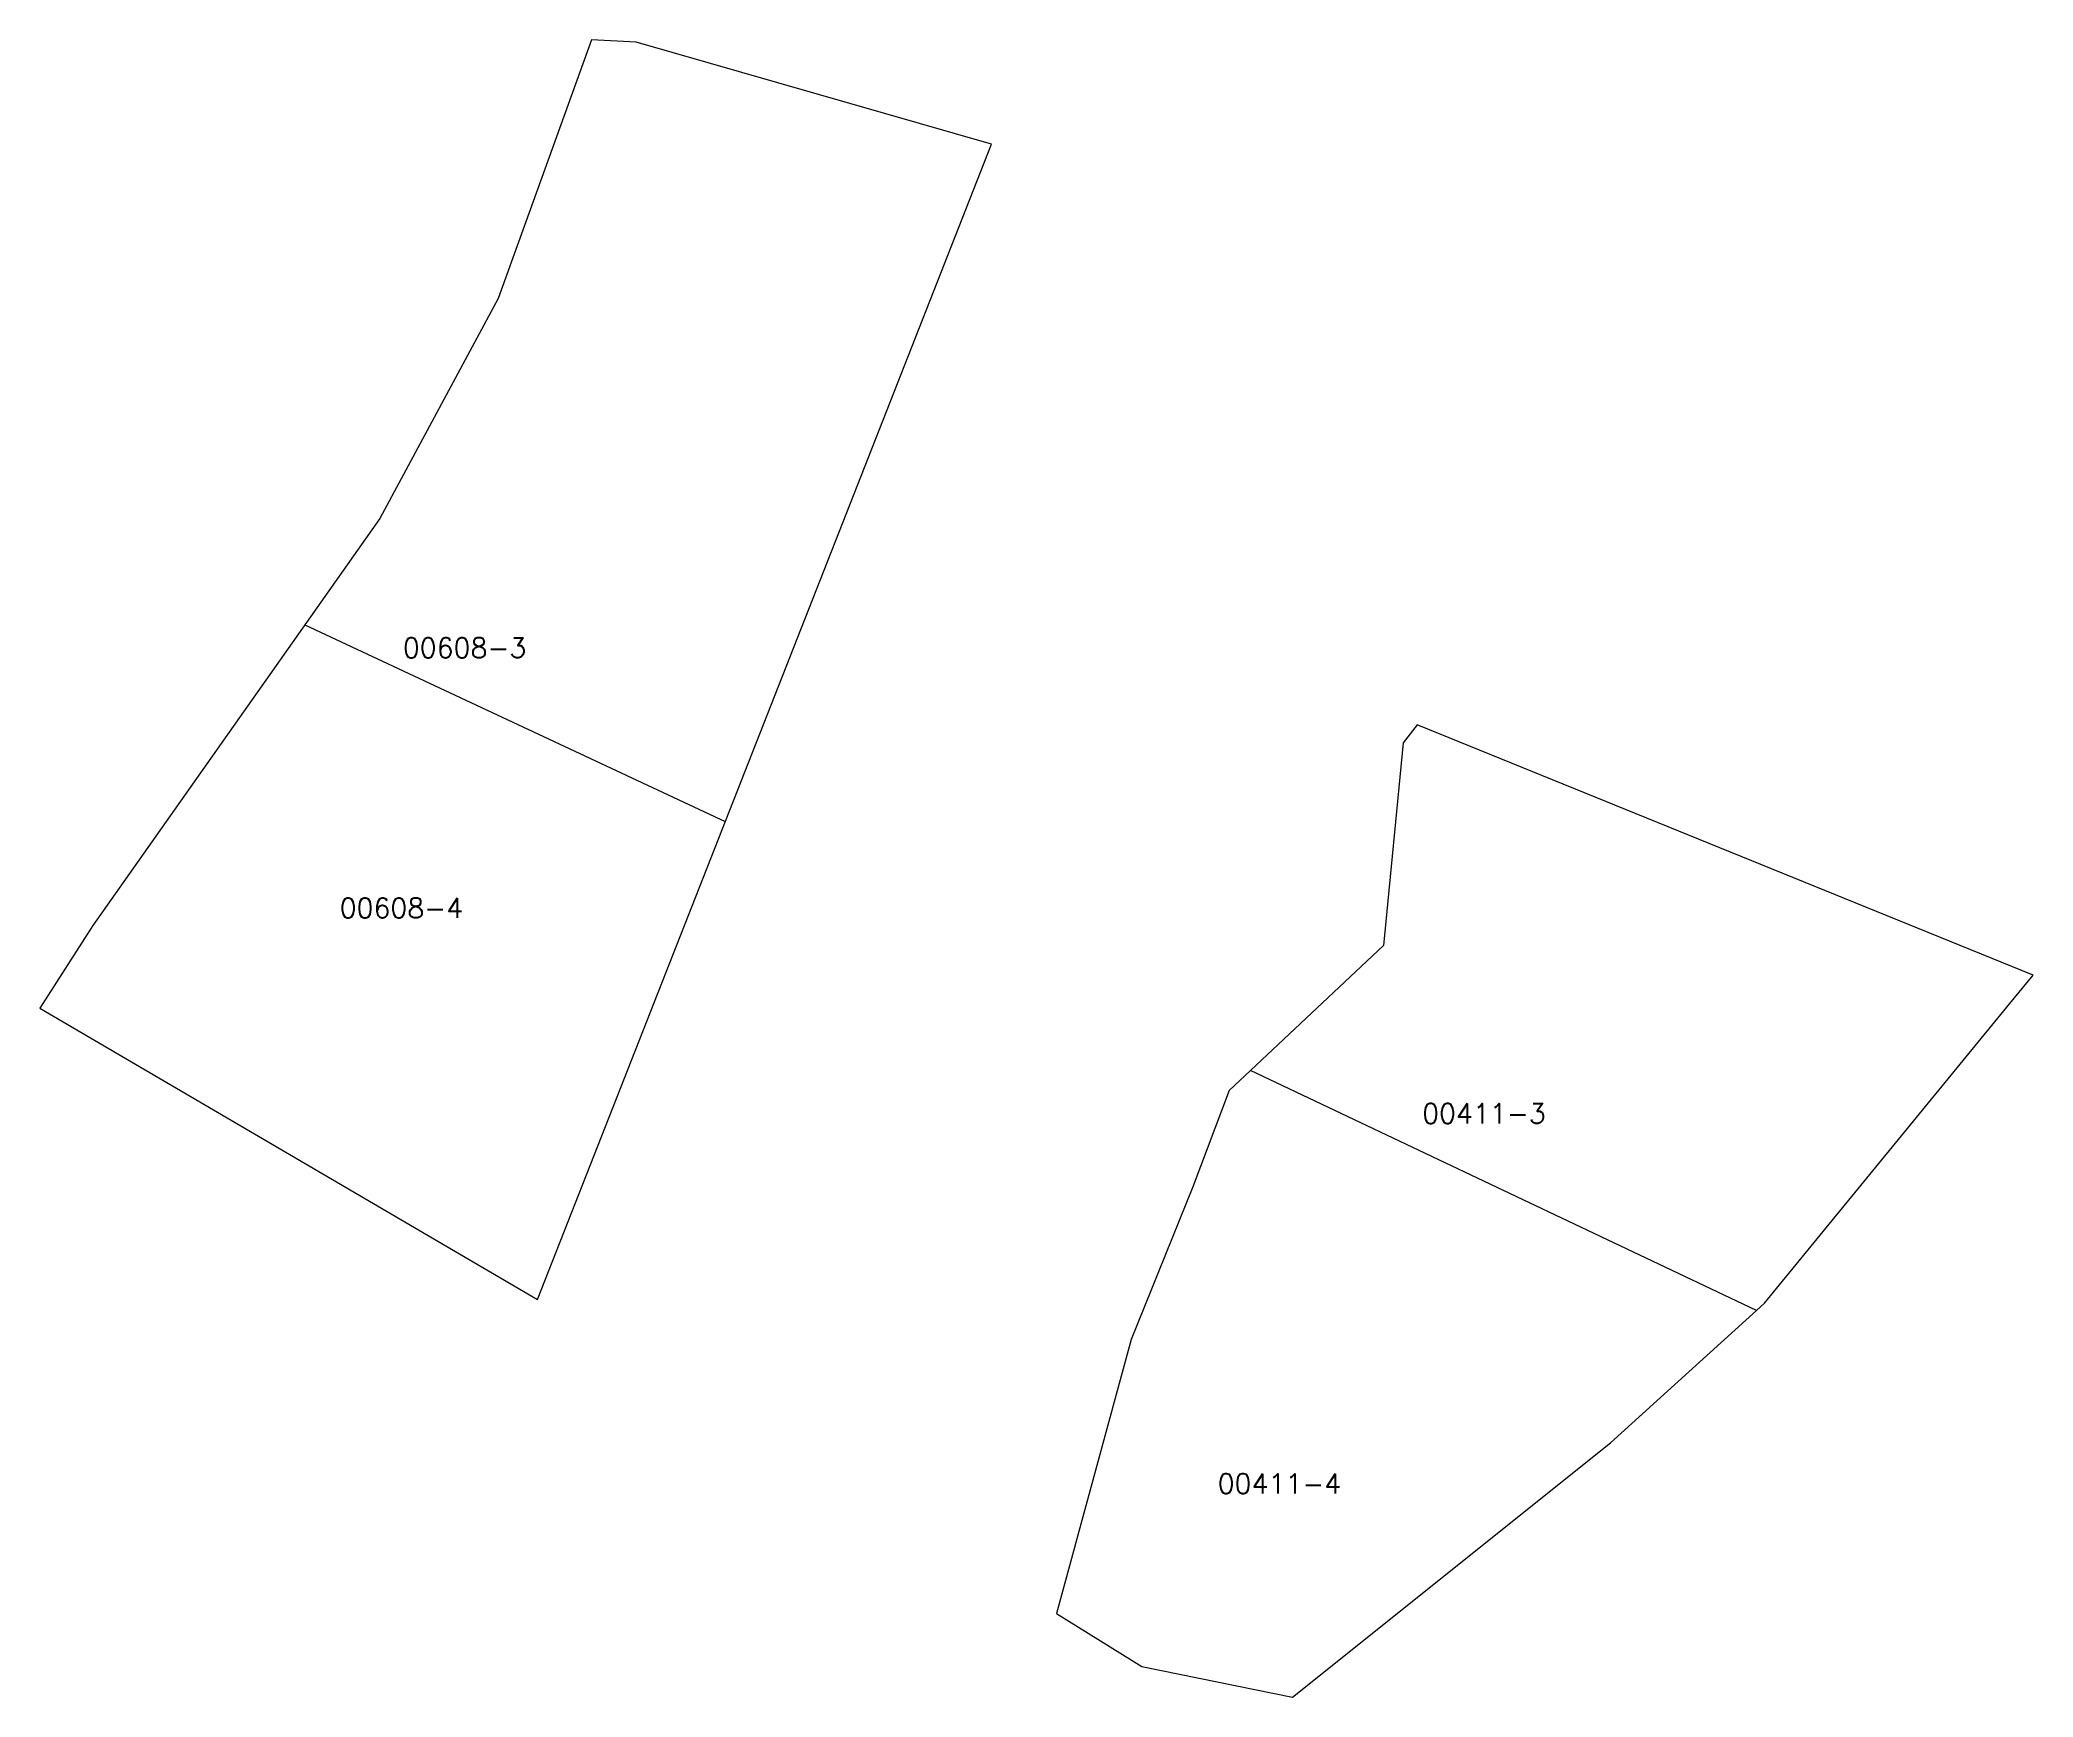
# Model space of a CAD drawing. Header units: metres. Extents: x 7514423 to 7514625, y 4689932 to 4690100.
import ezdxf

# ---------------------------------------------------------------- set-up
doc = ezdxf.new("R2010")
doc.units = ezdxf.units.M
doc.layers.add('mungese nr', color=1, linetype='Continuous', lineweight=0)
doc.layers.add('mungese parc matjet', color=1, linetype='Continuous', lineweight=0)
doc.styles.get("Standard").update_dxf_attribs({"font": 'simplex.shx'})

msp = doc.modelspace()

# ---------------------------------------------------------------- linework, layer by layer
at = {"layer": 'mungese parc matjet'}
for p, q in [((7514479, 4690100.18), (7514469.54, 4690074)), ((7514483.5, 4690099.95), (7514479, 4690100.18)), ((7514519.5, 4690089.63), (7514483.5, 4690099.95)), ((7514505.58, 4690054.2), (7514519.5, 4690089.63)), ((7514469.54, 4690074), (7514457.54, 4690051.69)), ((7514473.51, 4689972.58), (7514505.58, 4690054.2)), ((7514457.54, 4690051.69), (7514428.5, 4690010.49)), ((7514449.96, 4690040.93), (7514492.54, 4690021.01)), ((7514562.61, 4690030.82), (7514561.21, 4690028.99)), ((7514625, 4690005.45), (7514562.61, 4690030.82)), ((7514561.21, 4690028.99), (7514559.19, 4690008.47)), ((7514428.5, 4690010.49), (7514423.12, 4690002.1)), ((7514559.19, 4690008.47), (7514545.73, 4689995.79)), ((7514622.63, 4690002.58), (7514625, 4690005.45)), ((7514597.8, 4689972.24), (7514622.63, 4690002.58)), ((7514423.12, 4690002.1), (7514473.51, 4689972.58)), ((7514545.73, 4689995.79), (7514543.57, 4689993.76)), ((7514596.98, 4689971.49), (7514545.73, 4689995.79)), ((7514543.57, 4689993.76), (7514539.89, 4689984.01)), ((7514539.89, 4689984.01), (7514533.64, 4689968.56)), ((7514596.98, 4689971.49), (7514597.8, 4689972.24)), ((7514582.18, 4689958.07), (7514596.98, 4689971.49)), ((7514533.64, 4689968.56), (7514526.1, 4689940.78)), ((7514550, 4689932.32), (7514582.18, 4689958.07)), ((7514526.1, 4689940.78), (7514534.74, 4689935.44)), ((7514534.74, 4689935.44), (7514550, 4689932.32))]:
    msp.add_line(p, q, dxfattribs=at)

# ---------------------------------------------------------------- texts
at = {"layer": 'mungese nr', "lineweight": -3}
for s, p in [('00608-3', (7514459.88, 4690037.6)), ('00411-3', (7514563.12, 4689990.44)), ('00411-4', (7514542.41, 4689952.95))]:
    msp.add_text(s, height=2, dxfattribs=at).set_placement(p)
at = {"layer": 'mungese nr'}
msp.add_text('00608-4', height=2, dxfattribs=at).set_placement((7514453.48, 4690011.25))

doc.saveas('drawing.dxf')
